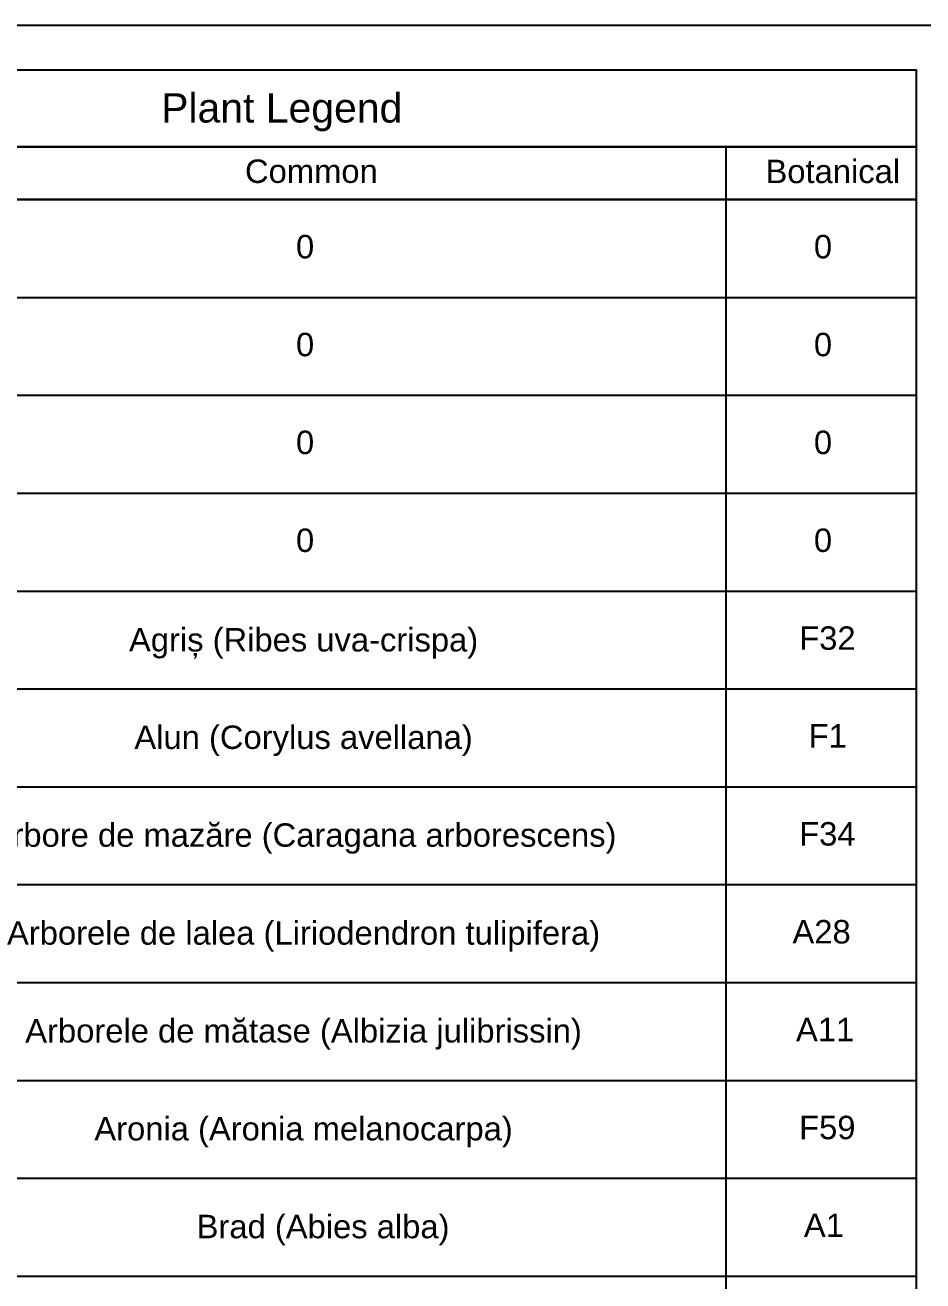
# Model space of a CAD drawing. Header units: millimetres. Extents: x 0 to 135, y -17 to 120.
# Drawn here: x 7.06 to 21.16, y 100.27 to 120 of the extents above; entities that cross this region are included whole.
import ezdxf

# ---------------------------------------------------------------- set-up
doc = ezdxf.new("R2010")
doc.units = ezdxf.units.MM
doc.layers.add('Plan View', color=7, linetype='Continuous')
doc.layers.add('Plant Legend', color=7, linetype='Continuous')
picture_1 = doc.add_image_def('image1.jpg', size_in_pixel=(8192, 8192))

# ---------------------------------------------------------------- blocks, each defined once
blk = doc.blocks.new('1')
at = {"flags": 1}
for tag in ['Export Name', 'Export Layer']:
    blk.add_attdef(tag, (0, 0), '', height=0.0254, dxfattribs=at)
at = {"layer": 'Plan View'}
image = blk.add_image(picture_1, insert=(0, 0), size_in_units=(120, 120), dxfattribs=dict(at, fade=50))
image.dxf.flags = 7
blk = doc.blocks.new('422')
at = {"layer": 'Plant Legend'}
for points in [[(0.458, 119.298), (21.053, 119.298), (21.053, 6.559), (0.458, 6.559)], [(0.458, 119.298), (21.053, 119.298), (21.053, 118.087), (0.458, 118.087)], [(0.458, 118.087), (21.053, 118.087), (21.053, 117.259), (0.458, 117.259)]]:
    blk.add_lwpolyline(points, close=True, dxfattribs=at)
for points in [[(0.458, 118.087), (21.053, 118.087)], [(18.065, 118.087), (18.065, 6.559)], [(0.458, 117.259), (21.053, 117.259)], [(0.458, 115.722), (21.053, 115.722)], [(0.458, 114.184), (21.053, 114.184)], [(0.458, 112.647), (21.053, 112.647)], [(0.458, 111.109), (21.053, 111.109)], [(0.458, 109.572), (21.053, 109.572)], [(0.458, 108.034), (21.053, 108.034)], [(0.458, 106.497), (21.053, 106.497)], [(0.458, 104.959), (21.053, 104.959)], [(0.458, 103.422), (21.053, 103.422)], [(0.458, 101.884), (21.053, 101.884)], [(0.458, 100.347), (21.053, 100.347)]]:
    blk.add_lwpolyline(points, dxfattribs=at)
at = {"flags": 1}
for tag in ['Export Name', 'Export Layer']:
    blk.add_attdef(tag, (0, 0), '', height=0.0254, dxfattribs=at)
at = {"layer": 'Plant Legend', "attachment_point": 1}
for s, insert, char_height in [('\\fArial|b0|i0;Plant Legend', (9.194, 118.93), 0.46014), ('\\fArial|b0|i0;Common', (10.511, 117.889), 0.36812), ('\\fArial|b0|i0;Botanical', (18.688, 117.886), 0.36812), ('\\fArial|b0|i0;0', (11.312, 116.704), 0.36812), ('\\fArial|b0|i0;0', (19.449, 116.704), 0.36812), ('\\fArial|b0|i0;0', (11.312, 115.166), 0.36812), ('\\fArial|b0|i0;0', (19.449, 115.166), 0.36812), ('\\fArial|b0|i0;0', (11.312, 113.629), 0.36812), ('\\fArial|b0|i0;0', (19.449, 113.629), 0.36812), ('\\fArial|b0|i0;0', (11.312, 112.091), 0.36812), ('\\fArial|b0|i0;0', (19.449, 112.091), 0.36812), ('\\fArial|b0|i0;Agriș (Ribes uva-crispa)', (8.688, 110.528), 0.36812), ('\\fArial|b0|i0;F32', (19.218, 110.554), 0.36812), ('\\fArial|b0|i0;Alun (Corylus avellana)', (8.773, 108.997), 0.36812), ('\\fArial|b0|i0;F1', (19.365, 109.018), 0.36812), ('\\fArial|b0|i0;Arbore de mazăre (Caragana arborescens)', (6.515, 107.46), 0.36812), ('\\fArial|b0|i0;F34', (19.217, 107.479), 0.36812), ('\\fArial|b0|i0;Arborele de lalea (Liriodendron tulipifera)', (6.772, 105.922), 0.36812), ('\\fArial|b0|i0;A28', (19.112, 105.941), 0.36812), ('\\fArial|b0|i0;Arborele de mătase (Albizia julibrissin)', (7.058, 104.385), 0.36812), ('\\fArial|b0|i0;A11', (19.167, 104.405), 0.36812), ('\\fArial|b0|i0;Aronia (Aronia melanocarpa)', (8.144, 102.847), 0.36812), ('\\fArial|b0|i0;F59', (19.216, 102.866), 0.36812), ('\\fArial|b0|i0;Brad (Abies alba)', (9.751, 101.31), 0.36812), ('\\fArial|b0|i0;A1', (19.291, 101.33), 0.36812)]:
    blk.add_mtext(s, dxfattribs=dict(at, insert=insert, char_height=char_height))

msp = doc.modelspace()

# ---------------------------------------------------------------- block references
at = {"layer": 'Plan View', "color": 7}
msp.add_blockref('1', (0, 0), dxfattribs=at)
at = {"layer": 'Plant Legend', "color": 7}
msp.add_blockref('422', (0, 0), dxfattribs=at)

doc.saveas('drawing.dxf')
